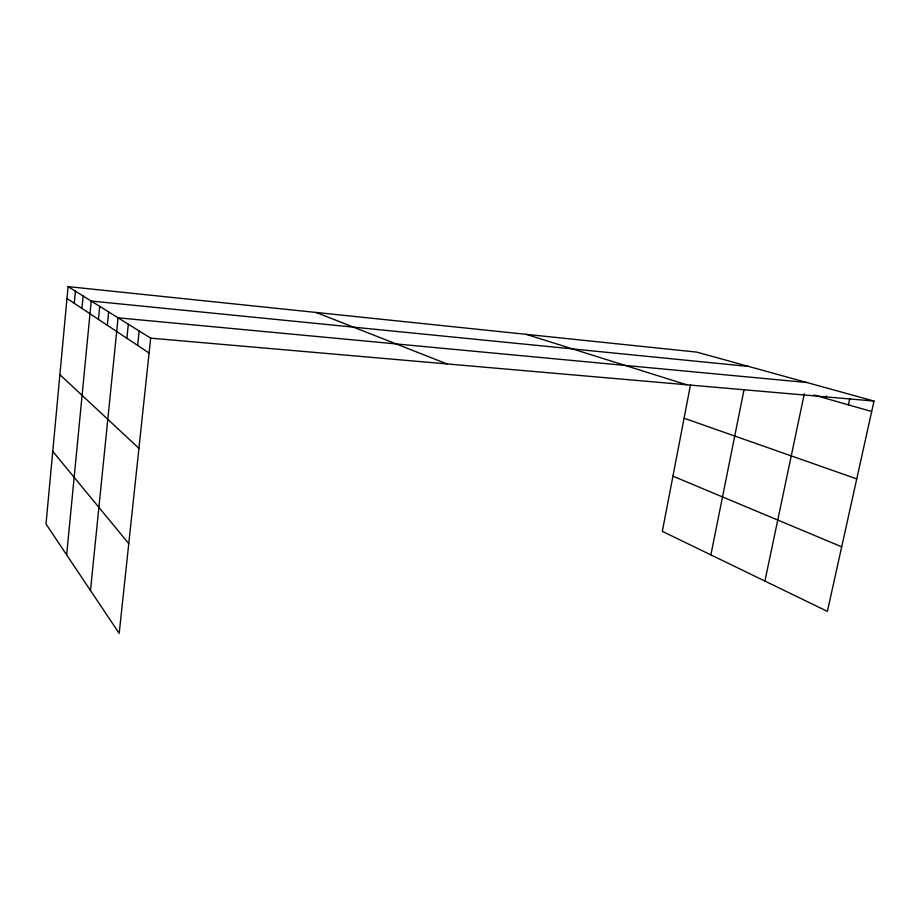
<?xml version="1.0" encoding="UTF-8"?>
<svg xmlns="http://www.w3.org/2000/svg" width="920" height="920" viewBox="0 0 920 920"><rect width="100%" height="100%" fill="white"/><g stroke="black" fill="none" stroke-linecap="round" stroke-linejoin="round"><path stroke-width="1.38" d="M68.08 286.614L46 524.032L119.197 633.385L150.673 338.157L68.08 286.614L696.785 352.118L874 401.062L827.39 611.363L662.331 531.357L690.518 384.721M74.278 303.312L75.428 291.203M81.949 308.407L83.133 296.01M66.642 554.875L91.218 301.047L748.707 366.459M98.44 319.366L99.716 306.36M107.329 325.266L108.652 311.938M90.482 590.479L118.07 317.814L806.702 382.478M126.879 338.261L128.328 324.208M137.655 345.425L139.173 330.981M710.872 554.886L744.015 389.804M764.911 581.083L804.333 393.714M826.056 398.463L826.597 395.945M848.401 404.857L849.793 398.452M150.673 338.157L874 401.062M814.005 395.013L871.677 411.516M526.228 334.351L686.63 384.767M684.077 418.232L856.75 478.894M316.123 312.455L446.982 363.917M672.945 476.157L841.696 546.825M66.976 298.459L149.086 353.027M59.892 374.681L138.931 448.339M52.762 451.363L128.766 543.628"/></g></svg>
